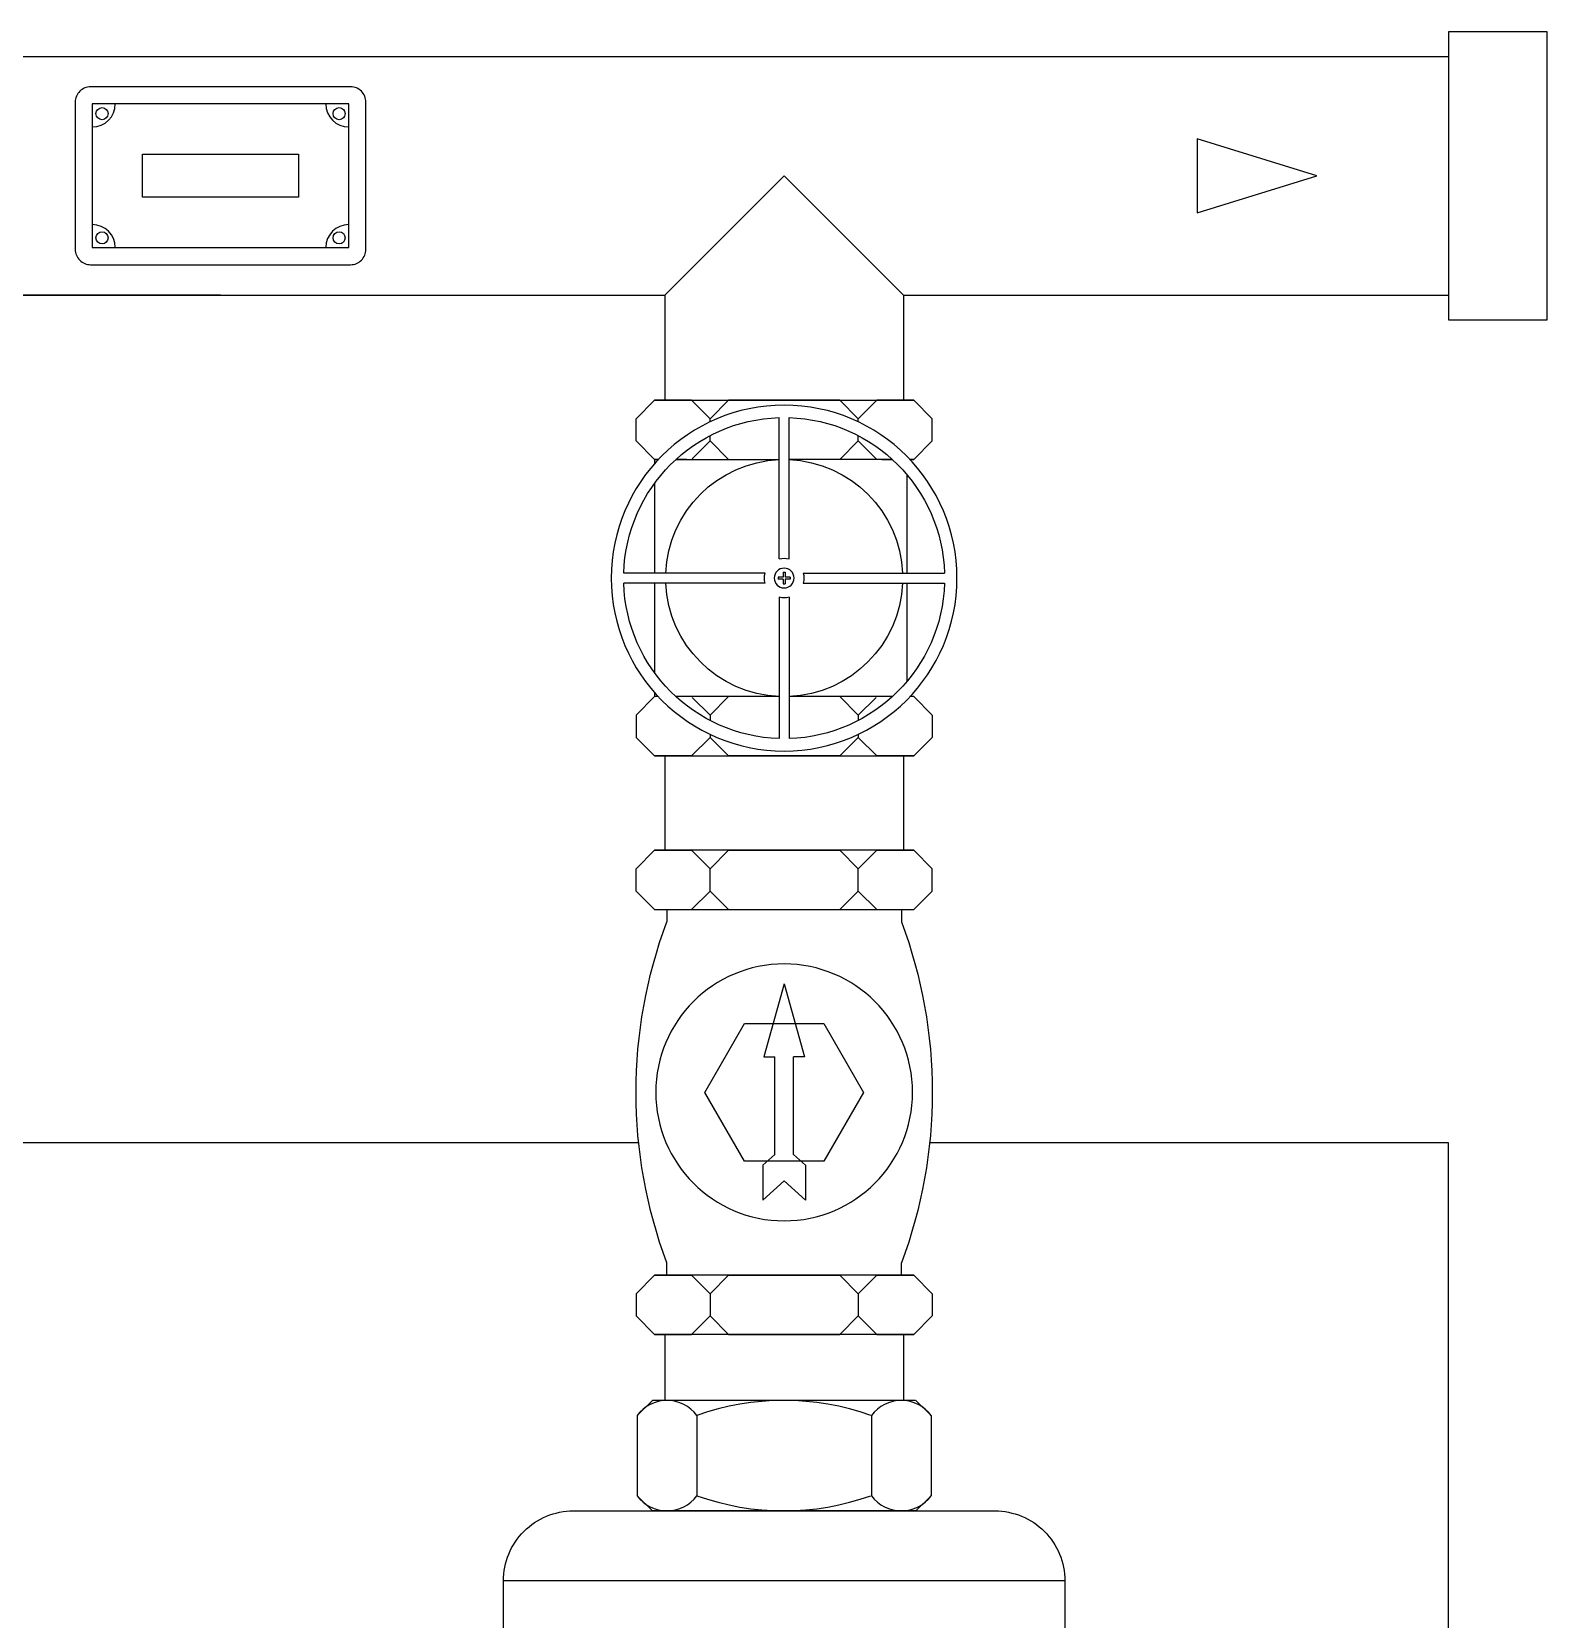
# Model space of a CAD drawing. Extents: x -14808 to 281570, y -29214 to 19989.
# Drawn here: x 262.4 to 617.5, y 10573 to 10944.8 of the extents above; entities that cross this region are included whole.
import ezdxf

# ---------------------------------------------------------------- set-up
doc = ezdxf.new("R2010")
doc.units = 0
doc.header["$LTSCALE"] = 0.25
doc.layers.add('FF-TXT', color=254, linetype='Continuous')
doc.layers.add('PW-EQPM', color=31, linetype='Continuous')

# ---------------------------------------------------------------- blocks, each defined once
blk = doc.blocks.new('GV-40-T')
for p, q in [((-30, 68.25), (-26.25, 72)), ((26.25, 72), (-26.25, 72)), ((-26.25, 72), (-18.75, 72)), ((-15, 68.25), (-18.75, 72)), ((-15, 68.25), (-11.25, 72)), ((-11.25, 72), (11.25, 72)), ((15, 68.25), (11.25, 72)), ((15, 68.25), (18.75, 72)), ((18.75, 72), (26.25, 72)), ((30, 68.25), (26.25, 72)), ((-30, 63.75), (-30, 68.25)), ((-15, 67.62), (-15, 68.25)), ((-1, 39.87), (-1, 68.48)), ((1, 39.87), (1, 68.48)), ((15, 67.62), (15, 68.25)), ((30, 63.75), (30, 68.25)), ((-15, 63.75), (-15, 64.83)), ((15, 63.75), (15, 64.83)), ((-30, 63.75), (-26.25, 60)), ((-15, 63.75), (-18.61, 60.14)), ((-15, 63.75), (-11.25, 60)), ((15, 63.75), (11.25, 60)), ((15, 63.75), (18.61, 60.14)), ((30, 63.75), (26.25, 60)), ((-25.48, 60), (-26.25, 60)), ((-26.25, 60), (-25.48, 60)), ((-21.91, 60), (-1, 60)), ((-19.78, 60), (-21.91, 60)), ((21.91, 60), (1, 60)), ((19.78, 60), (21.91, 60)), ((25.48, 60), (26.25, 60)), ((26.25, 60), (25.48, 60)), ((26.25, 60), (26.25, 59.15)), ((-24.85, 56.95), (-24.85, 37)), ((26.25, 55.16), (26.25, 37)), ((-3.87, 37), (-32.48, 37)), ((-1.19, 36.2), (-0.2, 36.2)), ((-1.19, 36.2), (-0.2, 36.2)), ((-1.19, 36.2), (-1.19, 35.8)), ((-1.19, 36.2), (-1.19, 35.8)), ((-1.19, 35.8), (-0.2, 35.8)), ((-1.19, 35.8), (-0.2, 35.8)), ((-0.2, 37.19), (-0.2, 36.2)), ((0.2, 37.19), (-0.2, 37.19)), ((0.2, 37.19), (-0.2, 37.19)), ((-0.2, 37.19), (-0.2, 36.2)), ((-0.2, 35.8), (-0.2, 34.81)), ((-0.2, 35.8), (-0.2, 34.81)), ((0.2, 37.19), (0.2, 36.2)), ((0.2, 37.19), (0.2, 36.2)), ((0.2, 36.2), (1.19, 36.2)), ((0.2, 36.2), (1.19, 36.2)), ((0.2, 35.8), (1.19, 35.8)), ((0.2, 35.8), (0.2, 34.81)), ((0.2, 35.8), (0.2, 34.81)), ((0.2, 35.8), (1.19, 35.8)), ((1.19, 36.2), (1.19, 35.8)), ((1.19, 36.2), (1.19, 35.8)), ((3.87, 37), (32.48, 37)), ((-3.87, 35), (-32.48, 35)), ((-24.85, 35), (-24.85, 15.05)), ((0.2, 34.81), (-0.2, 34.81)), ((0.2, 34.81), (-0.2, 34.81)), ((3.87, 35), (32.48, 35)), ((26.25, 35), (26.25, 16.84)), ((-1, 32.13), (-1, 3.52)), ((1, 32.13), (1, 3.52)), ((-30, 8.25), (-26.25, 12)), ((-26.25, 12), (-25.48, 12)), ((-26.25, 12), (-25.48, 12)), ((-21.91, 12), (-1, 12)), ((-21.91, 12), (-19.78, 12)), ((-15, 8.25), (-18.61, 11.86)), ((-15, 8.25), (-11.25, 12)), ((1, 12), (21.91, 12)), ((15, 8.25), (11.25, 12)), ((15, 8.25), (18.61, 11.86)), ((19.78, 12), (21.91, 12)), ((25.48, 12), (26.25, 12)), ((25.48, 12), (26.25, 12)), ((26.25, 12.85), (26.25, 12)), ((30, 8.25), (26.25, 12)), ((-30, 8.25), (-30, 3.75)), ((-15, 8.25), (-15, 7.17)), ((15, 8.25), (15, 7.17)), ((30, 8.25), (30, 3.75)), ((-30, 3.75), (-26.25, 0)), ((-15, 3.75), (-18.75, 0)), ((-15, 4.38), (-15, 3.75)), ((-15, 3.75), (-11.25, 0)), ((15, 3.75), (11.25, 0)), ((15, 4.38), (15, 3.75)), ((15, 3.75), (18.75, 0)), ((30, 3.75), (26.25, 0)), ((26.25, 0), (-26.25, 0)), ((-26.25, 0), (-18.75, 0)), ((-11.25, 0), (11.25, 0)), ((18.75, 0), (26.25, 0))]:
    blk.add_line(p, q)
for radius in [35, 2]:
    blk.add_circle((0, 36), radius)
for radius, start, end in [(32.5, 91.7632, 178.2368), (32.5, 1.7632, 88.2368), (24, 92.388, 177.612), (24, 2.388, 87.612), (4, 75.5225, 104.4775), (4, 165.5225, 194.4775), (4, 345.5225, 14.4775), (32.5, 181.7632, 268.2368), (24, 182.388, 267.612), (32.5, 271.7632, 358.2368), (24, 272.388, 357.612), (4, 255.5225, 284.4775)]:
    blk.add_arc((0, 36), radius, start, end)
blk = doc.blocks.new('CV-40-T')
for p, q in [((-30, 94.25), (-26.25, 98)), ((-30, 94.25), (-26.25, 98)), ((-26.25, 98), (26.25, 98)), ((-26.25, 98), (26.25, 98)), ((-18.75, 98), (-26.25, 98)), ((-18.75, 98), (-26.25, 98)), ((-15, 94.25), (-18.75, 98)), ((-15, 94.25), (-18.75, 98)), ((-15, 94.25), (-11.25, 98)), ((-15, 94.25), (-11.25, 98)), ((11.25, 98), (-11.25, 98)), ((11.25, 98), (-11.25, 98)), ((15, 94.25), (11.25, 98)), ((15, 94.25), (11.25, 98)), ((15, 94.25), (18.75, 98)), ((15, 94.25), (18.75, 98)), ((26.25, 98), (18.75, 98)), ((26.25, 98), (18.75, 98)), ((30, 94.25), (26.25, 98)), ((30, 94.25), (26.25, 98)), ((-30, 89.75), (-30, 94.25)), ((-30, 89.75), (-30, 94.25)), ((-15, 89.75), (-15, 94.25)), ((-15, 89.75), (-15, 94.25)), ((15, 89.75), (15, 94.25)), ((15, 89.75), (15, 94.25)), ((30, 89.75), (30, 94.25)), ((30, 89.75), (30, 94.25)), ((-30, 89.75), (-26.25, 86)), ((-30, 89.75), (-26.25, 86)), ((-15, 89.75), (-18.75, 86)), ((-15, 89.75), (-18.75, 86)), ((-15, 89.75), (-11.25, 86)), ((-15, 89.75), (-11.25, 86)), ((15, 89.75), (11.25, 86)), ((15, 89.75), (11.25, 86)), ((15, 89.75), (18.75, 86)), ((15, 89.75), (18.75, 86)), ((30, 89.75), (26.25, 86)), ((30, 89.75), (26.25, 86)), ((26.25, 86), (-26.25, 86)), ((26.25, 86), (-26.25, 86)), ((-18.75, 86), (-26.25, 86)), ((-18.75, 86), (-26.25, 86)), ((-23.75, 86), (-23.75, 83.5)), ((-23.75, 86), (-23.75, 83.5)), ((11.25, 86), (-11.25, 86)), ((11.25, 86), (-11.25, 86)), ((26.25, 86), (18.75, 86)), ((26.25, 86), (18.75, 86)), ((23.75, 86), (23.75, 83.5)), ((23.75, 86), (23.75, 83.5)), ((0, 71), (-4.11, 56.2)), ((0, 71), (-4.11, 56.2)), ((0, 71), (4.11, 56.2)), ((0, 71), (4.11, 56.2)), ((-4.11, 56.2), (-1.91, 56.2)), ((-4.11, 56.2), (-1.91, 56.2)), ((-1.91, 36.43), (-1.91, 56.2)), ((-1.91, 36.43), (-1.91, 56.2)), ((1.91, 36.43), (1.91, 56.2)), ((4.11, 56.2), (1.91, 56.2)), ((4.11, 56.2), (1.91, 56.2)), ((1.91, 36.43), (1.91, 56.2)), ((-1.91, 36.43), (-4.32, 34.28)), ((-1.91, 36.43), (-4.32, 34.28)), ((1.91, 36.43), (4.32, 34.28)), ((1.91, 36.43), (4.32, 34.28)), ((-4.32, 34.28), (-4.32, 27.21)), ((-4.32, 34.28), (-4.32, 27.21)), ((4.32, 34.28), (4.32, 27.21)), ((4.32, 34.28), (4.32, 27.21)), ((0, 31.07), (-4.32, 27.21)), ((0, 31.07), (-4.32, 27.21)), ((0, 31.07), (4.32, 27.21)), ((0, 31.07), (4.32, 27.21)), ((-23.75, 12), (-23.75, 14.5)), ((-23.75, 12), (-23.75, 14.5)), ((23.75, 12), (23.75, 14.5)), ((23.75, 12), (23.75, 14.5)), ((-30, 8.25), (-26.25, 12)), ((-30, 8.25), (-26.25, 12)), ((-26.25, 12), (26.25, 12)), ((-26.25, 12), (26.25, 12)), ((-18.75, 12), (-26.25, 12)), ((-18.75, 12), (-26.25, 12)), ((-15, 8.25), (-18.75, 12)), ((-15, 8.25), (-18.75, 12)), ((-15, 8.25), (-11.25, 12)), ((-15, 8.25), (-11.25, 12)), ((11.25, 12), (-11.25, 12)), ((11.25, 12), (-11.25, 12)), ((15, 8.25), (11.25, 12)), ((15, 8.25), (11.25, 12)), ((15, 8.25), (18.75, 12)), ((15, 8.25), (18.75, 12)), ((26.25, 12), (18.75, 12)), ((26.25, 12), (18.75, 12)), ((30, 8.25), (26.25, 12)), ((30, 8.25), (26.25, 12)), ((-30, 8.25), (-30, 3.75)), ((-30, 8.25), (-30, 3.75)), ((-15, 8.25), (-15, 3.75)), ((-15, 8.25), (-15, 3.75)), ((15, 8.25), (15, 3.75)), ((15, 8.25), (15, 3.75)), ((30, 8.25), (30, 3.75)), ((30, 8.25), (30, 3.75)), ((-30, 3.75), (-26.25, 0)), ((-30, 3.75), (-26.25, 0)), ((-15, 3.75), (-18.75, 0)), ((-15, 3.75), (-18.75, 0)), ((-15, 3.75), (-11.25, 0)), ((-15, 3.75), (-11.25, 0)), ((15, 3.75), (11.25, 0)), ((15, 3.75), (11.25, 0)), ((15, 3.75), (18.75, 0)), ((15, 3.75), (18.75, 0)), ((30, 3.75), (26.25, 0)), ((30, 3.75), (26.25, 0)), ((-26.25, 0), (26.25, 0)), ((-26.25, 0), (26.25, 0)), ((-18.75, 0), (-26.25, 0)), ((-18.75, 0), (-26.25, 0)), ((11.25, 0), (-11.25, 0)), ((11.25, 0), (-11.25, 0)), ((26.25, 0), (18.75, 0)), ((26.25, 0), (18.75, 0))]:
    blk.add_line(p, q)
blk.add_lwpolyline([(-16.09, 49), (-8.04, 35.07), (8.04, 35.07), (16.09, 49), (8.04, 62.93), (-8.04, 62.93)], close=True)
blk.add_circle((0, 49), 26)
for centre, start, end in [((68.34, 49), 159.4634, 200.5366), ((68.34, 49), 159.4634, 200.5366), ((-68.34, 49), 339.4634, 20.5366), ((-68.34, 49), 339.4634, 20.5366)]:
    blk.add_arc(centre, 98.34, start, end)
blk = doc.blocks.new('P-10 Top')
at = {"lineweight": 25, "ltscale": 1.032}
for p, q in [((-763.71, 515.18), (0, 515.18)), ((-287.73, 459.29), (-425.19, 459.29)), ((-183.62, 440.32), (-183.62, 434.66)), ((-127.73, 440.32), (-127.73, 434.66))]:
    blk.add_line(p, q, dxfattribs=at)
for p, q in [((-580.1, 459.29), (-287.73, 459.29)), ((-425.19, 459.29), (-183.62, 459.29)), ((-183.62, 459.29), (-183.62, 440.32)), ((-127.73, 459.29), (0, 459.29)), ((-127.73, 459.29), (-127.73, 440.32)), ((-183.62, 351.35), (-183.62, 329.26)), ((-127.73, 351.35), (-127.73, 329.26)), ((-183.62, 215.86), (-183.62, 200.42)), ((-127.73, 215.86), (-127.73, 200.42)), ((-186.55, 200.42), (-190.09, 196.88)), ((-124.87, 200.42), (-186.55, 200.42)), ((-124.8, 200.42), (-121.25, 196.88)), ((-190.09, 196.88), (-190.09, 178.09)), ((-176.1, 196.88), (-176.1, 178.09)), ((-135.24, 196.88), (-135.24, 178.09)), ((-121.25, 196.88), (-121.25, 178.09)), ((-190.09, 178.09), (-186.55, 174.54)), ((-121.25, 178.09), (-124.8, 174.54)), ((-124.8, 174.54), (-186.55, 174.54)), ((-124.87, 174.54), (-186.55, 174.54)), ((-89.9, 158.15), (-221.45, 158.15))]:
    blk.add_line(p, q)
blk.add_lwpolyline([(0, 453.5), (23.14, 453.5), (23.14, 520.96), (0, 520.96)], close=True, dxfattribs=at)
blk.add_lwpolyline([(-257.27, 508.06), (-318.19, 508.06, 0.414214), (-321.78, 504.47), (-321.78, 469.99, 0.414214), (-318.19, 466.4), (-257.27, 466.4, 0.414214), (-253.67, 469.99), (-253.67, 504.47, 0.414214)], format="xyb", close=True)
for points in [[(-257.68, 504.05), (-317.78, 504.05), (-317.78, 470.41), (-257.68, 470.41)], [(-269.46, 482.21), (-306, 482.21), (-306, 492.26), (-269.46, 492.26)]]:
    blk.add_lwpolyline(points, close=True)
blk.add_lwpolyline([(-183.62, 459.29), (-179.87, 463.03), (-169.65, 473.26), (-155.67, 487.23), (-141.7, 473.26), (-131.47, 463.03), (-127.73, 459.29)])
for points in [[(-189.77, 260.75), (-573.94, 260.75)], [(-106.19, -260.75), (0, -260.75), (0, 260.75), (-121.57, 260.75)]]:
    blk.add_lwpolyline(points, dxfattribs=at)
blk.add_lwpolyline([(-221.45, 122.24), (-221.45, 158.15, -0.414214), (-205.06, 174.54), (-106.29, 174.54, -0.414214), (-89.9, 158.15), (-89.9, 122.24)], format="xyb")
for centre in [(-315.5, 501.78), (-259.96, 501.78), (-315.5, 472.69), (-259.96, 472.69)]:
    blk.add_circle(centre, 1.42)
for centre, radius, start, end in [((-317.78, 504.05), 5.39, 270, 0), ((-257.68, 504.05), 5.39, 180, 270), ((-317.78, 470.41), 5.39, 0, 90), ((-257.68, 470.41), 5.39, 90, 180), ((-183.13, 191.75), 8.67, 36.2187, 143.7813), ((-155.73, 140.11), 60.31, 70.2526, 109.7474), ((-128.21, 191.75), 8.67, 36.2187, 143.7813), ((-183.13, 183.21), 8.67, 216.2187, 323.7813), ((-155.73, 234.86), 60.31, 250.2526, 289.7474), ((-128.21, 183.21), 8.67, 216.2187, 323.7813)]:
    blk.add_arc(centre, radius, start, end)
at = {"layer": 'FF-TXT'}
blk.add_lwpolyline([(-30.89, 487.23), (-58.88, 495.89), (-58.88, 478.58), (-30.89, 487.23)], close=True, dxfattribs=at)
at = {"xscale": -1.157142857142857, "yscale": 1.157142857142857, "zscale": 1.157142857142857}
blk.add_blockref('GV-40-T', (-155.67, 351.35), dxfattribs=at)
at = {"color": 8, "xscale": -1.157142857142857, "yscale": 1.157142857142857, "zscale": 1.157142857142857}
blk.add_blockref('CV-40-T', (-155.67, 215.86), dxfattribs=at)

msp = doc.modelspace()

# ---------------------------------------------------------------- block references
at = {"layer": 'PW-EQPM'}
msp.add_blockref('P-10 Top', (594.41, 10423.87, 0), dxfattribs=at)

doc.saveas('drawing.dxf')
